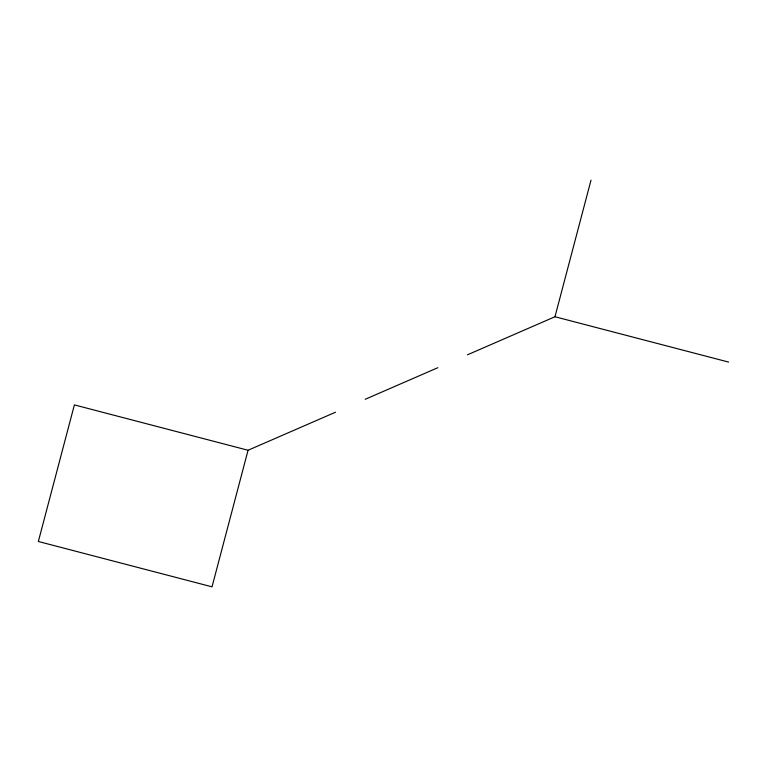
<?xml version="1.0" encoding="UTF-8"?>
<svg xmlns="http://www.w3.org/2000/svg" width="767" height="767" viewBox="0 0 767 767"><rect width="100%" height="100%" fill="white"/><g stroke="black" fill="none" stroke-linecap="round" stroke-linejoin="round"><path stroke-width="1.15" d="M248.057 450.258L212.028 586.832L38.35 541.483L74.389 404.899L248.057 450.258L335.534 412.205M467.496 354.795L554.972 316.742L591.012 180.168M365.197 399.3L437.842 367.7M554.972 316.742L728.65 362.101"/></g></svg>
